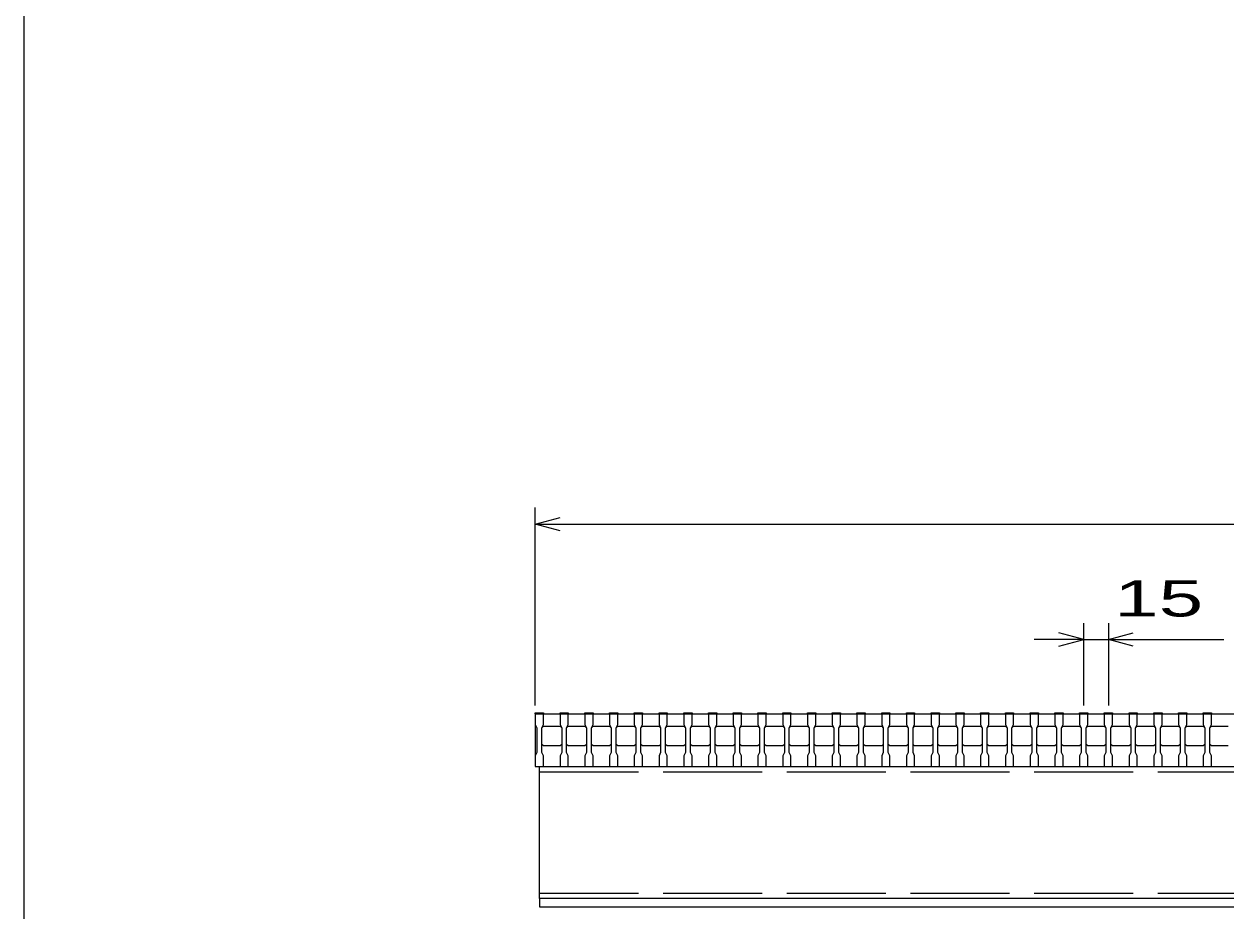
# Model space of a CAD drawing. Units: millimetres, scale not verified. Extents: x -1820 to 1731, y -1282 to 1054.
# Drawn here: x -1729 to -1000, y -672 to -134 of the extents above; entities that cross this region are included whole.
import ezdxf
from ezdxf.enums import TextEntityAlignment as Align

# ---------------------------------------------------------------- set-up
doc = ezdxf.new("R2010")
doc.units = ezdxf.units.MM
doc.header["$LTSCALE"] = 10
doc.linetypes.add('DASHED', pattern=[7.5, 6, -1.5])
for name, color, linetype, lineweight in [('0_2', 150, 'Continuous', 25), ('16', 3, 'Continuous', 25), ('22', 4, 'Continuous', 25)]:
    doc.layers.add(name, color=color, linetype=linetype, lineweight=lineweight)
doc.styles.add('ベクトル', font='')
doc.styles.get('ベクトル').set_extended_font_data('ベクトル')

msp = doc.modelspace()

# ---------------------------------------------------------------- linework, layer by layer
at = {"layer": '0_2'}
msp.add_line((-1729, -1146.5), (-1729, 1053.5), dxfattribs=at)
at = {"layer": '16'}
for p, q in [((-1419, -552.5), (-1419, -551.8)), ((-1419, -551.8), (-1414, -551.8)), ((-1419, -552.5), (-1419, -559)), ((-1414, -552.5), (-1419, -552.5)), ((-1419, -552.5), (-1419, -584.5)), ((-1419, -552.5), (-424, -552.5)), ((-1414, -551.8), (-1414, -552.5)), ((-1414, -559), (-1414, -552.5)), ((-1404, -552.5), (-1404, -551.8)), ((-1404, -551.8), (-1399, -551.8)), ((-1404, -552.5), (-1404, -559)), ((-1399, -552.5), (-1404, -552.5)), ((-1399, -551.8), (-1399, -552.5)), ((-1399, -559), (-1399, -552.5)), ((-1389, -552.5), (-1389, -551.8)), ((-1389, -551.8), (-1384, -551.8)), ((-1389, -552.5), (-1389, -559)), ((-1384, -552.5), (-1389, -552.5)), ((-1384, -551.8), (-1384, -552.5)), ((-1384, -559), (-1384, -552.5)), ((-1374, -552.5), (-1374, -551.8)), ((-1374, -551.8), (-1369, -551.8)), ((-1374, -552.5), (-1374, -559)), ((-1369, -552.5), (-1374, -552.5)), ((-1369, -551.8), (-1369, -552.5)), ((-1369, -559), (-1369, -552.5)), ((-1359, -552.5), (-1359, -551.8)), ((-1359, -551.8), (-1354, -551.8)), ((-1359, -552.5), (-1359, -559)), ((-1354, -552.5), (-1359, -552.5)), ((-1354, -551.8), (-1354, -552.5)), ((-1354, -559), (-1354, -552.5)), ((-1344, -552.5), (-1344, -551.8)), ((-1344, -551.8), (-1339, -551.8)), ((-1344, -552.5), (-1344, -559)), ((-1339, -552.5), (-1344, -552.5)), ((-1339, -551.8), (-1339, -552.5)), ((-1339, -559), (-1339, -552.5)), ((-1329, -552.5), (-1329, -551.8)), ((-1329, -551.8), (-1324, -551.8)), ((-1329, -552.5), (-1329, -559)), ((-1324, -552.5), (-1329, -552.5)), ((-1324, -551.8), (-1324, -552.5)), ((-1324, -559), (-1324, -552.5)), ((-1314, -552.5), (-1314, -551.8)), ((-1314, -551.8), (-1309, -551.8)), ((-1314, -552.5), (-1314, -559)), ((-1309, -552.5), (-1314, -552.5)), ((-1309, -551.8), (-1309, -552.5)), ((-1309, -559), (-1309, -552.5)), ((-1299, -552.5), (-1299, -551.8)), ((-1299, -551.8), (-1294, -551.8)), ((-1299, -552.5), (-1299, -559)), ((-1294, -552.5), (-1299, -552.5)), ((-1294, -551.8), (-1294, -552.5)), ((-1294, -559), (-1294, -552.5)), ((-1284, -552.5), (-1284, -551.8)), ((-1284, -551.8), (-1279, -551.8)), ((-1284, -552.5), (-1284, -559)), ((-1279, -552.5), (-1284, -552.5)), ((-1279, -551.8), (-1279, -552.5)), ((-1279, -559), (-1279, -552.5)), ((-1269, -552.5), (-1269, -551.8)), ((-1269, -551.8), (-1264, -551.8)), ((-1269, -552.5), (-1269, -559)), ((-1264, -552.5), (-1269, -552.5)), ((-1264, -551.8), (-1264, -552.5)), ((-1264, -559), (-1264, -552.5)), ((-1254, -552.5), (-1254, -551.8)), ((-1254, -551.8), (-1249, -551.8)), ((-1254, -552.5), (-1254, -559)), ((-1249, -552.5), (-1254, -552.5)), ((-1249, -551.8), (-1249, -552.5)), ((-1249, -559), (-1249, -552.5)), ((-1239, -552.5), (-1239, -551.8)), ((-1239, -551.8), (-1234, -551.8)), ((-1239, -552.5), (-1239, -559)), ((-1234, -552.5), (-1239, -552.5)), ((-1234, -551.8), (-1234, -552.5)), ((-1234, -559), (-1234, -552.5)), ((-1224, -552.5), (-1224, -551.8)), ((-1224, -551.8), (-1219, -551.8)), ((-1224, -552.5), (-1224, -559)), ((-1219, -552.5), (-1224, -552.5)), ((-1219, -551.8), (-1219, -552.5)), ((-1219, -559), (-1219, -552.5)), ((-1209, -552.5), (-1209, -551.8)), ((-1209, -551.8), (-1204, -551.8)), ((-1209, -552.5), (-1209, -559)), ((-1204, -552.5), (-1209, -552.5)), ((-1204, -551.8), (-1204, -552.5)), ((-1204, -559), (-1204, -552.5)), ((-1194, -552.5), (-1194, -551.8)), ((-1194, -551.8), (-1189, -551.8)), ((-1194, -552.5), (-1194, -559)), ((-1189, -552.5), (-1194, -552.5)), ((-1189, -551.8), (-1189, -552.5)), ((-1189, -559), (-1189, -552.5)), ((-1179, -552.5), (-1179, -551.8)), ((-1179, -551.8), (-1174, -551.8)), ((-1179, -552.5), (-1179, -559)), ((-1174, -552.5), (-1179, -552.5)), ((-1174, -551.8), (-1174, -552.5)), ((-1174, -559), (-1174, -552.5)), ((-1164, -552.5), (-1164, -551.8)), ((-1164, -551.8), (-1159, -551.8)), ((-1164, -552.5), (-1164, -559)), ((-1159, -552.5), (-1164, -552.5)), ((-1159, -551.8), (-1159, -552.5)), ((-1159, -559), (-1159, -552.5)), ((-1149, -552.5), (-1149, -551.8)), ((-1149, -551.8), (-1144, -551.8)), ((-1149, -552.5), (-1149, -559)), ((-1144, -552.5), (-1149, -552.5)), ((-1144, -551.8), (-1144, -552.5)), ((-1144, -559), (-1144, -552.5)), ((-1134, -552.5), (-1134, -551.8)), ((-1134, -551.8), (-1129, -551.8)), ((-1134, -552.5), (-1134, -559)), ((-1129, -552.5), (-1134, -552.5)), ((-1129, -551.8), (-1129, -552.5)), ((-1129, -559), (-1129, -552.5)), ((-1119, -552.5), (-1119, -551.8)), ((-1119, -551.8), (-1114, -551.8)), ((-1119, -552.5), (-1119, -559)), ((-1114, -552.5), (-1119, -552.5)), ((-1114, -551.8), (-1114, -552.5)), ((-1114, -559), (-1114, -552.5)), ((-1104, -552.5), (-1104, -551.8)), ((-1104, -551.8), (-1099, -551.8)), ((-1104, -552.5), (-1104, -559)), ((-1099, -552.5), (-1104, -552.5)), ((-1099, -551.8), (-1099, -552.5)), ((-1099, -559), (-1099, -552.5)), ((-1089, -552.5), (-1089, -551.8)), ((-1089, -551.8), (-1084, -551.8)), ((-1089, -552.5), (-1089, -559)), ((-1084, -552.5), (-1089, -552.5)), ((-1084, -551.8), (-1084, -552.5)), ((-1084, -559), (-1084, -552.5)), ((-1074, -552.5), (-1074, -551.8)), ((-1074, -551.8), (-1069, -551.8)), ((-1074, -552.5), (-1074, -559)), ((-1069, -552.5), (-1074, -552.5)), ((-1069, -551.8), (-1069, -552.5)), ((-1069, -559), (-1069, -552.5)), ((-1059, -552.5), (-1059, -551.8)), ((-1059, -551.8), (-1054, -551.8)), ((-1059, -552.5), (-1059, -559)), ((-1054, -552.5), (-1059, -552.5)), ((-1054, -551.8), (-1054, -552.5)), ((-1054, -559), (-1054, -552.5)), ((-1044, -552.5), (-1044, -551.8)), ((-1044, -551.8), (-1039, -551.8)), ((-1044, -552.5), (-1044, -559)), ((-1039, -552.5), (-1044, -552.5)), ((-1039, -551.8), (-1039, -552.5)), ((-1039, -559), (-1039, -552.5)), ((-1029, -552.5), (-1029, -551.8)), ((-1029, -551.8), (-1024, -551.8)), ((-1029, -552.5), (-1029, -559)), ((-1024, -552.5), (-1029, -552.5)), ((-1024, -551.8), (-1024, -552.5)), ((-1024, -559), (-1024, -552.5)), ((-1014, -552.5), (-1014, -551.8)), ((-1014, -551.8), (-1009, -551.8)), ((-1014, -552.5), (-1014, -559)), ((-1009, -552.5), (-1014, -552.5)), ((-1009, -551.8), (-1009, -552.5)), ((-1009, -559), (-1009, -552.5)), ((-1419, -559), (-1418, -561)), ((-1418, -561), (-1418, -576)), ((-1415, -561), (-1414, -559)), ((-1415, -561), (-1414, -560)), ((-1415, -576), (-1415, -561)), ((-1414, -560), (-1404, -560)), ((-1404, -559), (-1403, -561)), ((-1404, -560), (-1403, -561)), ((-1403, -561), (-1403, -576)), ((-1400, -561), (-1399, -559)), ((-1400, -561), (-1399, -560)), ((-1400, -576), (-1400, -561)), ((-1399, -560), (-1389, -560)), ((-1389, -559), (-1388, -561)), ((-1389, -560), (-1388, -561)), ((-1388, -561), (-1388, -576)), ((-1385, -561), (-1384, -559)), ((-1385, -561), (-1384, -560)), ((-1385, -576), (-1385, -561)), ((-1384, -560), (-1374, -560)), ((-1374, -559), (-1373, -561)), ((-1374, -560), (-1373, -561)), ((-1373, -561), (-1373, -576)), ((-1370, -561), (-1369, -559)), ((-1370, -561), (-1369, -560)), ((-1370, -576), (-1370, -561)), ((-1369, -560), (-1359, -560)), ((-1359, -559), (-1358, -561)), ((-1359, -560), (-1358, -561)), ((-1358, -561), (-1358, -576)), ((-1355, -561), (-1354, -559)), ((-1355, -561), (-1354, -560)), ((-1355, -576), (-1355, -561)), ((-1354, -560), (-1344, -560)), ((-1344, -559), (-1343, -561)), ((-1344, -560), (-1343, -561)), ((-1343, -561), (-1343, -576)), ((-1340, -561), (-1339, -559)), ((-1340, -561), (-1339, -560)), ((-1340, -576), (-1340, -561)), ((-1339, -560), (-1329, -560)), ((-1329, -559), (-1328, -561)), ((-1329, -560), (-1328, -561)), ((-1328, -561), (-1328, -576)), ((-1325, -561), (-1324, -559)), ((-1325, -561), (-1324, -560)), ((-1325, -576), (-1325, -561)), ((-1324, -560), (-1314, -560)), ((-1314, -559), (-1313, -561)), ((-1314, -560), (-1313, -561)), ((-1313, -561), (-1313, -576)), ((-1310, -561), (-1309, -559)), ((-1310, -561), (-1309, -560)), ((-1310, -576), (-1310, -561)), ((-1309, -560), (-1299, -560)), ((-1299, -559), (-1298, -561)), ((-1299, -560), (-1298, -561)), ((-1298, -561), (-1298, -576)), ((-1295, -561), (-1294, -559)), ((-1295, -561), (-1294, -560)), ((-1295, -576), (-1295, -561)), ((-1294, -560), (-1284, -560)), ((-1284, -559), (-1283, -561)), ((-1284, -560), (-1283, -561)), ((-1283, -561), (-1283, -576)), ((-1280, -561), (-1279, -559)), ((-1280, -561), (-1279, -560)), ((-1280, -576), (-1280, -561)), ((-1279, -560), (-1269, -560)), ((-1269, -559), (-1268, -561)), ((-1269, -560), (-1268, -561)), ((-1268, -561), (-1268, -576)), ((-1265, -561), (-1264, -559)), ((-1265, -561), (-1264, -560)), ((-1265, -576), (-1265, -561)), ((-1264, -560), (-1254, -560)), ((-1254, -559), (-1253, -561)), ((-1254, -560), (-1253, -561)), ((-1253, -561), (-1253, -576)), ((-1250, -561), (-1249, -559)), ((-1250, -561), (-1249, -560)), ((-1250, -576), (-1250, -561)), ((-1249, -560), (-1239, -560)), ((-1239, -559), (-1238, -561)), ((-1239, -560), (-1238, -561)), ((-1238, -561), (-1238, -576)), ((-1235, -561), (-1234, -559)), ((-1235, -561), (-1234, -560)), ((-1235, -576), (-1235, -561)), ((-1234, -560), (-1224, -560)), ((-1224, -559), (-1223, -561)), ((-1224, -560), (-1223, -561)), ((-1223, -561), (-1223, -576)), ((-1220, -561), (-1219, -559)), ((-1220, -561), (-1219, -560)), ((-1220, -576), (-1220, -561)), ((-1219, -560), (-1209, -560)), ((-1209, -559), (-1208, -561)), ((-1209, -560), (-1208, -561)), ((-1208, -561), (-1208, -576)), ((-1205, -561), (-1204, -559)), ((-1205, -561), (-1204, -560)), ((-1205, -576), (-1205, -561)), ((-1204, -560), (-1194, -560)), ((-1194, -559), (-1193, -561)), ((-1194, -560), (-1193, -561)), ((-1193, -561), (-1193, -576)), ((-1190, -561), (-1189, -559)), ((-1190, -561), (-1189, -560)), ((-1190, -576), (-1190, -561)), ((-1189, -560), (-1179, -560)), ((-1179, -559), (-1178, -561)), ((-1179, -560), (-1178, -561)), ((-1178, -561), (-1178, -576)), ((-1175, -561), (-1174, -559)), ((-1175, -561), (-1174, -560)), ((-1175, -576), (-1175, -561)), ((-1174, -560), (-1164, -560)), ((-1164, -559), (-1163, -561)), ((-1164, -560), (-1163, -561)), ((-1163, -561), (-1163, -576)), ((-1160, -561), (-1159, -559)), ((-1160, -561), (-1159, -560)), ((-1160, -576), (-1160, -561)), ((-1159, -560), (-1149, -560)), ((-1149, -559), (-1148, -561)), ((-1149, -560), (-1148, -561)), ((-1148, -561), (-1148, -576)), ((-1145, -561), (-1144, -559)), ((-1145, -561), (-1144, -560)), ((-1145, -576), (-1145, -561)), ((-1144, -560), (-1134, -560)), ((-1134, -559), (-1133, -561)), ((-1134, -560), (-1133, -561)), ((-1133, -561), (-1133, -576)), ((-1130, -561), (-1129, -559)), ((-1130, -561), (-1129, -560)), ((-1130, -576), (-1130, -561)), ((-1129, -560), (-1119, -560)), ((-1119, -559), (-1118, -561)), ((-1119, -560), (-1118, -561)), ((-1118, -561), (-1118, -576)), ((-1115, -561), (-1114, -559)), ((-1115, -561), (-1114, -560)), ((-1115, -576), (-1115, -561)), ((-1114, -560), (-1104, -560)), ((-1104, -559), (-1103, -561)), ((-1104, -560), (-1103, -561)), ((-1103, -561), (-1103, -576)), ((-1100, -561), (-1099, -559)), ((-1100, -561), (-1099, -560)), ((-1100, -576), (-1100, -561)), ((-1099, -560), (-1089, -560)), ((-1089, -559), (-1088, -561)), ((-1089, -560), (-1088, -561)), ((-1088, -561), (-1088, -576)), ((-1085, -561), (-1084, -559)), ((-1085, -561), (-1084, -560)), ((-1085, -576), (-1085, -561)), ((-1084, -560), (-1074, -560)), ((-1074, -559), (-1073, -561)), ((-1074, -560), (-1073, -561)), ((-1073, -561), (-1073, -576)), ((-1070, -561), (-1069, -559)), ((-1070, -561), (-1069, -560)), ((-1070, -576), (-1070, -561)), ((-1069, -560), (-1059, -560)), ((-1059, -559), (-1058, -561)), ((-1059, -560), (-1058, -561)), ((-1058, -561), (-1058, -576)), ((-1055, -561), (-1054, -559)), ((-1055, -561), (-1054, -560)), ((-1055, -576), (-1055, -561)), ((-1054, -560), (-1044, -560)), ((-1044, -559), (-1043, -561)), ((-1044, -560), (-1043, -561)), ((-1043, -561), (-1043, -576)), ((-1040, -561), (-1039, -559)), ((-1040, -561), (-1039, -560)), ((-1040, -576), (-1040, -561)), ((-1039, -560), (-1029, -560)), ((-1029, -559), (-1028, -561)), ((-1029, -560), (-1028, -561)), ((-1028, -561), (-1028, -576)), ((-1025, -561), (-1024, -559)), ((-1025, -561), (-1024, -560)), ((-1025, -576), (-1025, -561)), ((-1024, -560), (-1014, -560)), ((-1014, -559), (-1013, -561)), ((-1014, -560), (-1013, -561)), ((-1013, -561), (-1013, -576)), ((-1010, -561), (-1009, -559)), ((-1010, -561), (-1009, -560)), ((-1010, -576), (-1010, -561)), ((-1009, -560), (-999, -560)), ((-1414, -572), (-1415, -571)), ((-1404, -572), (-1414, -572)), ((-1403, -571), (-1404, -572)), ((-1399, -572), (-1400, -571)), ((-1389, -572), (-1399, -572)), ((-1388, -571), (-1389, -572)), ((-1384, -572), (-1385, -571)), ((-1374, -572), (-1384, -572)), ((-1373, -571), (-1374, -572)), ((-1369, -572), (-1370, -571)), ((-1359, -572), (-1369, -572)), ((-1358, -571), (-1359, -572)), ((-1354, -572), (-1355, -571)), ((-1344, -572), (-1354, -572)), ((-1343, -571), (-1344, -572)), ((-1339, -572), (-1340, -571)), ((-1329, -572), (-1339, -572)), ((-1328, -571), (-1329, -572)), ((-1324, -572), (-1325, -571)), ((-1314, -572), (-1324, -572)), ((-1313, -571), (-1314, -572)), ((-1309, -572), (-1310, -571)), ((-1299, -572), (-1309, -572)), ((-1298, -571), (-1299, -572)), ((-1294, -572), (-1295, -571)), ((-1284, -572), (-1294, -572)), ((-1283, -571), (-1284, -572)), ((-1279, -572), (-1280, -571)), ((-1269, -572), (-1279, -572)), ((-1268, -571), (-1269, -572)), ((-1264, -572), (-1265, -571)), ((-1254, -572), (-1264, -572)), ((-1253, -571), (-1254, -572)), ((-1249, -572), (-1250, -571)), ((-1239, -572), (-1249, -572)), ((-1238, -571), (-1239, -572)), ((-1234, -572), (-1235, -571)), ((-1224, -572), (-1234, -572)), ((-1223, -571), (-1224, -572)), ((-1219, -572), (-1220, -571)), ((-1209, -572), (-1219, -572)), ((-1208, -571), (-1209, -572)), ((-1204, -572), (-1205, -571)), ((-1194, -572), (-1204, -572)), ((-1193, -571), (-1194, -572)), ((-1189, -572), (-1190, -571)), ((-1179, -572), (-1189, -572)), ((-1178, -571), (-1179, -572)), ((-1174, -572), (-1175, -571)), ((-1164, -572), (-1174, -572)), ((-1163, -571), (-1164, -572)), ((-1159, -572), (-1160, -571)), ((-1149, -572), (-1159, -572)), ((-1148, -571), (-1149, -572)), ((-1144, -572), (-1145, -571)), ((-1134, -572), (-1144, -572)), ((-1133, -571), (-1134, -572)), ((-1129, -572), (-1130, -571)), ((-1119, -572), (-1129, -572)), ((-1118, -571), (-1119, -572)), ((-1114, -572), (-1115, -571)), ((-1104, -572), (-1114, -572)), ((-1103, -571), (-1104, -572)), ((-1099, -572), (-1100, -571)), ((-1089, -572), (-1099, -572)), ((-1088, -571), (-1089, -572)), ((-1084, -572), (-1085, -571)), ((-1074, -572), (-1084, -572)), ((-1073, -571), (-1074, -572)), ((-1069, -572), (-1070, -571)), ((-1059, -572), (-1069, -572)), ((-1058, -571), (-1059, -572)), ((-1054, -572), (-1055, -571)), ((-1044, -572), (-1054, -572)), ((-1043, -571), (-1044, -572)), ((-1039, -572), (-1040, -571)), ((-1029, -572), (-1039, -572)), ((-1028, -571), (-1029, -572)), ((-1024, -572), (-1025, -571)), ((-1014, -572), (-1024, -572)), ((-1013, -571), (-1014, -572)), ((-1009, -572), (-1010, -571)), ((-999, -572), (-1009, -572)), ((-1418, -576), (-1419, -578)), ((-1419, -578), (-1419, -584.5)), ((-1414, -578), (-1415, -576)), ((-1414, -584.5), (-1414, -578)), ((-1403, -576), (-1404, -578)), ((-1404, -578), (-1404, -584.5)), ((-1399, -578), (-1400, -576)), ((-1399, -584.5), (-1399, -578)), ((-1388, -576), (-1389, -578)), ((-1389, -578), (-1389, -584.5)), ((-1384, -578), (-1385, -576)), ((-1384, -584.5), (-1384, -578)), ((-1373, -576), (-1374, -578)), ((-1374, -578), (-1374, -584.5)), ((-1369, -578), (-1370, -576)), ((-1369, -584.5), (-1369, -578)), ((-1358, -576), (-1359, -578)), ((-1359, -578), (-1359, -584.5)), ((-1354, -578), (-1355, -576)), ((-1354, -584.5), (-1354, -578)), ((-1343, -576), (-1344, -578)), ((-1344, -578), (-1344, -584.5)), ((-1339, -578), (-1340, -576)), ((-1339, -584.5), (-1339, -578)), ((-1328, -576), (-1329, -578)), ((-1329, -578), (-1329, -584.5)), ((-1324, -578), (-1325, -576)), ((-1324, -584.5), (-1324, -578)), ((-1313, -576), (-1314, -578)), ((-1314, -578), (-1314, -584.5)), ((-1309, -578), (-1310, -576)), ((-1309, -584.5), (-1309, -578)), ((-1298, -576), (-1299, -578)), ((-1299, -578), (-1299, -584.5)), ((-1294, -578), (-1295, -576)), ((-1294, -584.5), (-1294, -578)), ((-1283, -576), (-1284, -578)), ((-1284, -578), (-1284, -584.5)), ((-1279, -578), (-1280, -576)), ((-1279, -584.5), (-1279, -578)), ((-1268, -576), (-1269, -578)), ((-1269, -578), (-1269, -584.5)), ((-1264, -578), (-1265, -576)), ((-1264, -584.5), (-1264, -578)), ((-1253, -576), (-1254, -578)), ((-1254, -578), (-1254, -584.5)), ((-1249, -578), (-1250, -576)), ((-1249, -584.5), (-1249, -578)), ((-1238, -576), (-1239, -578)), ((-1239, -578), (-1239, -584.5)), ((-1234, -578), (-1235, -576)), ((-1234, -584.5), (-1234, -578)), ((-1223, -576), (-1224, -578)), ((-1224, -578), (-1224, -584.5)), ((-1219, -578), (-1220, -576)), ((-1219, -584.5), (-1219, -578)), ((-1208, -576), (-1209, -578)), ((-1209, -578), (-1209, -584.5)), ((-1204, -578), (-1205, -576)), ((-1204, -584.5), (-1204, -578)), ((-1193, -576), (-1194, -578)), ((-1194, -578), (-1194, -584.5)), ((-1189, -578), (-1190, -576)), ((-1189, -584.5), (-1189, -578)), ((-1178, -576), (-1179, -578)), ((-1179, -578), (-1179, -584.5)), ((-1174, -578), (-1175, -576)), ((-1174, -584.5), (-1174, -578)), ((-1163, -576), (-1164, -578)), ((-1164, -578), (-1164, -584.5)), ((-1159, -578), (-1160, -576)), ((-1159, -584.5), (-1159, -578)), ((-1148, -576), (-1149, -578)), ((-1149, -578), (-1149, -584.5)), ((-1144, -578), (-1145, -576)), ((-1144, -584.5), (-1144, -578)), ((-1133, -576), (-1134, -578)), ((-1134, -578), (-1134, -584.5)), ((-1129, -578), (-1130, -576)), ((-1129, -584.5), (-1129, -578)), ((-1118, -576), (-1119, -578)), ((-1119, -578), (-1119, -584.5)), ((-1114, -578), (-1115, -576)), ((-1114, -584.5), (-1114, -578)), ((-1103, -576), (-1104, -578)), ((-1104, -578), (-1104, -584.5)), ((-1099, -578), (-1100, -576)), ((-1099, -584.5), (-1099, -578)), ((-1088, -576), (-1089, -578)), ((-1089, -578), (-1089, -584.5)), ((-1084, -578), (-1085, -576)), ((-1084, -584.5), (-1084, -578)), ((-1073, -576), (-1074, -578)), ((-1074, -578), (-1074, -584.5)), ((-1069, -578), (-1070, -576)), ((-1069, -584.5), (-1069, -578)), ((-1058, -576), (-1059, -578)), ((-1059, -578), (-1059, -584.5)), ((-1054, -578), (-1055, -576)), ((-1054, -584.5), (-1054, -578)), ((-1043, -576), (-1044, -578)), ((-1044, -578), (-1044, -584.5)), ((-1039, -578), (-1040, -576)), ((-1039, -584.5), (-1039, -578)), ((-1028, -576), (-1029, -578)), ((-1029, -578), (-1029, -584.5)), ((-1024, -578), (-1025, -576)), ((-1024, -584.5), (-1024, -578)), ((-1013, -576), (-1014, -578)), ((-1014, -578), (-1014, -584.5)), ((-1009, -578), (-1010, -576)), ((-1009, -584.5), (-1009, -578)), ((-1419, -584.5), (-1414, -584.5)), ((-1419, -584.5), (-424, -584.5)), ((-1416.5, -584.5), (-426.5, -584.5)), ((-1416.5, -664.5), (-1416.5, -584.5)), ((-1404, -584.5), (-1399, -584.5)), ((-1389, -584.5), (-1384, -584.5)), ((-1374, -584.5), (-1369, -584.5)), ((-1359, -584.5), (-1354, -584.5)), ((-1344, -584.5), (-1339, -584.5)), ((-1329, -584.5), (-1324, -584.5)), ((-1314, -584.5), (-1309, -584.5)), ((-1299, -584.5), (-1294, -584.5)), ((-1284, -584.5), (-1279, -584.5)), ((-1269, -584.5), (-1264, -584.5)), ((-1254, -584.5), (-1249, -584.5)), ((-1239, -584.5), (-1234, -584.5)), ((-1224, -584.5), (-1219, -584.5)), ((-1209, -584.5), (-1204, -584.5)), ((-1194, -584.5), (-1189, -584.5)), ((-1179, -584.5), (-1174, -584.5)), ((-1164, -584.5), (-1159, -584.5)), ((-1149, -584.5), (-1144, -584.5)), ((-1134, -584.5), (-1129, -584.5)), ((-1119, -584.5), (-1114, -584.5)), ((-1104, -584.5), (-1099, -584.5)), ((-1089, -584.5), (-1084, -584.5)), ((-1074, -584.5), (-1069, -584.5)), ((-1059, -584.5), (-1054, -584.5)), ((-1044, -584.5), (-1039, -584.5)), ((-1029, -584.5), (-1024, -584.5)), ((-1014, -584.5), (-1009, -584.5)), ((-426.5, -664.5), (-1416.5, -664.5)), ((-1416.5, -664.5), (-1416.5, -669.5)), ((-426.5, -664.5), (-1416.5, -664.5)), ((-1416.5, -669.5), (-426.5, -669.5))]:
    msp.add_line(p, q, dxfattribs=at)
at = {"layer": '16', "linetype": 'DASHED'}
for p, q in [((-1416.5, -587.7), (-426.5, -587.7)), ((-1416.5, -661.3), (-426.5, -661.3))]:
    msp.add_line(p, q, dxfattribs=at)
at = {"layer": '22'}
for p, q in [((-1419, -547.5), (-1419, -427.5)), ((-1419, -437.5), (-1404, -433.5)), ((-1404, -441.5), (-1419, -437.5)), ((-1419, -437.5), (-424, -437.5)), ((-1086.5, -547.5), (-1086.5, -497.5)), ((-1071.5, -497.5), (-1071.5, -547.5)), ((-1086.5, -507.5), (-1116.5, -507.5)), ((-1086.5, -507.5), (-1101.5, -503.5)), ((-1101.5, -511.5), (-1086.5, -507.5)), ((-1086.5, -507.5), (-1071.5, -507.5)), ((-1071.5, -507.5), (-1056.5, -503.5)), ((-1056.5, -511.5), (-1071.5, -507.5)), ((-1071.5, -507.5), (-1001.5, -507.5))]:
    msp.add_line(p, q, dxfattribs=at)

# ---------------------------------------------------------------- texts
at = {"layer": '22', "color": 2, "style": 'ベクトル', "width": 1.65}
msp.add_text(' 15 ', height=21.99, dxfattribs=at).set_placement((-1081.5, -482.5), align=Align.MIDDLE_LEFT)

doc.saveas('drawing.dxf')
